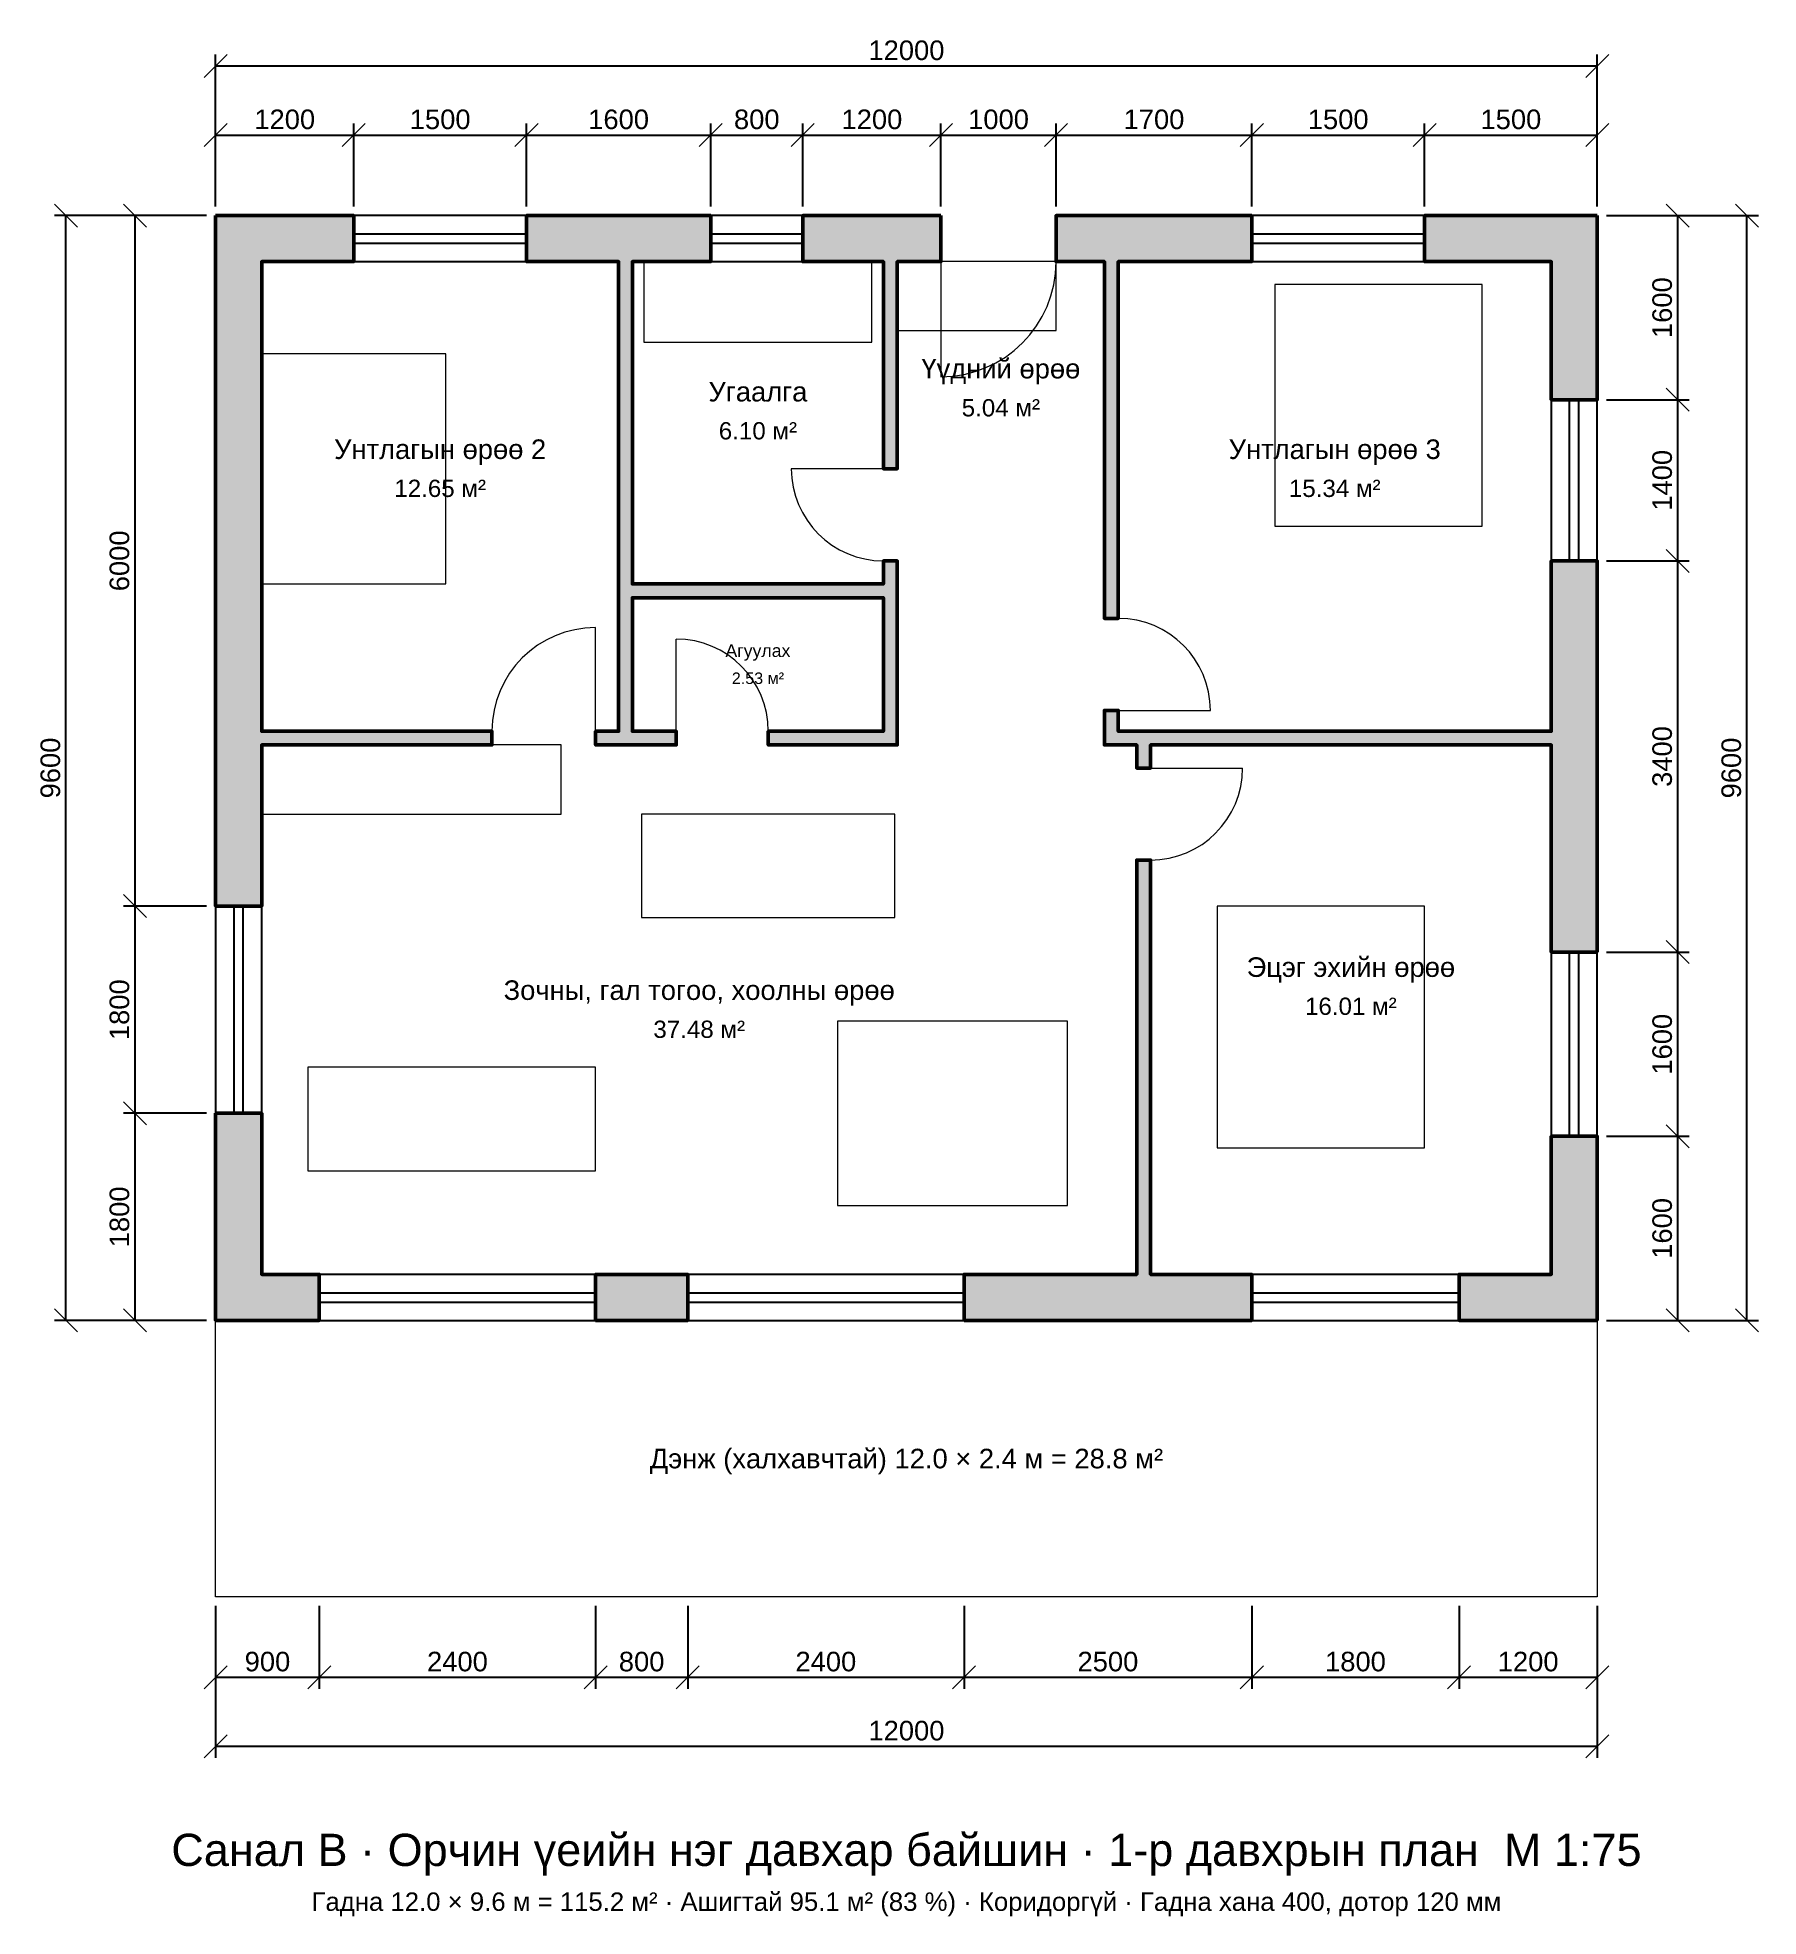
# Model space of a CAD drawing. Header units: millimetres. Extents: x -1547 to 13400, y -5178 to 11147.
import ezdxf
from ezdxf.enums import TextEntityAlignment as Align

# ---------------------------------------------------------------- set-up
doc = ezdxf.new("R2010")
doc.units = ezdxf.units.MM
for name, color, linetype, lineweight in [('ГАРЧИГ', 7, 'Continuous', 25), ('ДЭНЖ', 30, 'Continuous', 18), ('ТАВИЛГА', 9, 'Continuous', 13), ('ХААЛГА', 1, 'Continuous', 18), ('ХАНА', 7, 'Continuous', 50), ('ХАНА_ДҮҮРГЭЛТ', 8, 'Continuous', 13), ('ХЭМЖЭЭС', 2, 'Continuous', 13), ('ЦОНХ', 4, 'Continuous', 25), ('ӨРӨӨ', 3, 'Continuous', 18)]:
    doc.layers.add(name, color=color, linetype=linetype, lineweight=lineweight)
doc.styles.add('AR', font='arial.ttf')
doc.dimstyles.new('ГВ50', dxfattribs={"dimtxt": 170, "dimasz": 110, "dimexe": 100, "dimexo": 80, "dimgap": 50, "dimtad": 1, "dimdec": 0, "dimtxsty": 'AR', "dimtsz": 100, "dimcen": 2.5, "dimclrd": 2, "dimclre": 2, "dimazin": 3, "dimtfac": 1, "dimtmove": 0, "dimatfit": 3, "dimarcsym": 0})

msp = doc.modelspace()

# ---------------------------------------------------------------- hatches: boundary and pattern name
at = {"layer": 'ХАНА_ДҮҮРГЭЛТ'}
for points in [[(0, 9600), (1200, 9600), (1200, 9200), (400, 9200), (400, 5120), (2400, 5120), (2400, 5000), (400, 5000), (400, 3600), (0, 3600)], [(4300, 9600), (4300, 9200), (3620, 9200), (3620, 6400), (5800, 6400), (5800, 6600), (5920, 6600), (5920, 6400), (5920, 5000), (4800, 5000), (4800, 5120), (5800, 5120), (5800, 6280), (3620, 6280), (3620, 5120), (4000, 5120), (4000, 5000), (3300, 5000), (3300, 5120), (3500, 5120), (3500, 9200), (2700, 9200), (2700, 9600)], [(6300, 9600), (6300, 9200), (5920, 9200), (5920, 7400), (5800, 7400), (5800, 9200), (5100, 9200), (5100, 9600)], [(9000, 9600), (9000, 9200), (7840, 9200), (7840, 6100), (7720, 6100), (7720, 6400), (7720, 9200), (7300, 9200), (7300, 9600)], [(12000, 9600), (12000, 8000), (11600, 8000), (11600, 9200), (10500, 9200), (10500, 9600)], [(12000, 3200), (11600, 3200), (11600, 5000), (8120, 5000), (8120, 4800), (8000, 4800), (8000, 5000), (7720, 5000), (7720, 5300), (7840, 5300), (7840, 5120), (11600, 5120), (11600, 6600), (12000, 6600)], [(6500, 0), (6500, 400), (8000, 400), (8000, 4000), (8120, 4000), (8120, 400), (9000, 400), (9000, 0)], [(0, 1800), (400, 1800), (400, 400), (900, 400), (900, 0), (0, 0)], [(12000, 0), (10800, 0), (10800, 400), (11600, 400), (11600, 1600), (12000, 1600)], [(3300, 0), (3300, 400), (4100, 400), (4100, 0)]]:
    msp.add_hatch(color=8, dxfattribs=at).paths.add_polyline_path(points)

# ---------------------------------------------------------------- linework, layer by layer
at = {"layer": 'ДЭНЖ'}
msp.add_lwpolyline([(0, 0), (12000, 0), (12000, -2400), (0, -2400)], close=True, dxfattribs=at)
at = {"layer": 'ТАВИЛГА'}
for points in [[(5700, 8500), (5700, 9200), (3720, 9200), (3720, 8500), (5700, 8500)], [(7300, 8600), (7300, 9200), (5920, 9200), (5920, 8600), (7300, 8600)], [(11000, 6900), (11000, 9000), (9200, 9000), (9200, 6900), (11000, 6900)], [(2000, 6400), (2000, 8400), (400, 8400), (400, 6400), (2000, 6400)], [(3000, 4400), (3000, 5000), (400, 5000), (400, 4400), (3000, 4400)], [(5900, 3500), (5900, 4400), (3700, 4400), (3700, 3500), (5900, 3500)], [(10500, 1500), (10500, 3600), (8700, 3600), (8700, 1500), (10500, 1500)], [(7400, 1000), (7400, 2600), (5400, 2600), (5400, 1000), (7400, 1000)], [(3300, 1300), (3300, 2200), (800, 2200), (800, 1300), (3300, 1300)]]:
    msp.add_lwpolyline(points, dxfattribs=at)
at = {"layer": 'ХААЛГА'}
for p, q in [((6300, 9200), (6300, 8200)), ((5800, 7400), (5000, 7400)), ((3300, 5120), (3300, 6020)), ((4000, 5120), (4000, 5920)), ((7840, 5300), (8640, 5300)), ((8120, 4800), (8920, 4800))]:
    msp.add_line(p, q, dxfattribs=at)
for centre, radius, start, end in [((6300, 9200), 1000, 270, 0), ((5800, 7400), 800, 180, 270), ((7840, 5300), 800, 0, 90), ((3300, 5120), 900, 90, 180), ((4000, 5120), 800, 0, 90), ((8120, 4800), 800, 270, 0)]:
    msp.add_arc(centre, radius, start, end, dxfattribs=at)
at = {"layer": 'ХАНА'}
for points in [[(0, 9600), (1200, 9600), (1200, 9200), (400, 9200), (400, 5120), (2400, 5120), (2400, 5000), (400, 5000), (400, 3600), (0, 3600), (0, 9600)], [(4300, 9600), (4300, 9200), (3620, 9200), (3620, 6400), (5800, 6400), (5800, 6600), (5920, 6600), (5920, 6400), (5920, 5000), (4800, 5000), (4800, 5120), (5800, 5120), (5800, 6280), (3620, 6280), (3620, 5120), (4000, 5120), (4000, 5000), (3300, 5000), (3300, 5120), (3500, 5120), (3500, 9200), (2700, 9200), (2700, 9600), (4300, 9600)], [(6300, 9600), (6300, 9200), (5920, 9200), (5920, 7400), (5800, 7400), (5800, 9200), (5100, 9200), (5100, 9600), (6300, 9600)], [(9000, 9600), (9000, 9200), (7840, 9200), (7840, 6100), (7720, 6100), (7720, 6400), (7720, 9200), (7300, 9200), (7300, 9600), (9000, 9600)], [(12000, 9600), (12000, 8000), (11600, 8000), (11600, 9200), (10500, 9200), (10500, 9600), (12000, 9600)], [(12000, 3200), (11600, 3200), (11600, 5000), (8120, 5000), (8120, 4800), (8000, 4800), (8000, 5000), (7720, 5000), (7720, 5300), (7840, 5300), (7840, 5120), (11600, 5120), (11600, 6600), (12000, 6600), (12000, 3200)], [(6500, 0), (6500, 400), (8000, 400), (8000, 4000), (8120, 4000), (8120, 400), (9000, 400), (9000, 0), (6500, 0)], [(0, 1800), (400, 1800), (400, 400), (900, 400), (900, 0), (0, 0), (0, 1800)], [(12000, 0), (10800, 0), (10800, 400), (11600, 400), (11600, 1600), (12000, 1600), (12000, 0)], [(3300, 0), (3300, 400), (4100, 400), (4100, 0), (3300, 0)]]:
    msp.add_lwpolyline(points, close=True, dxfattribs=at)
at = {"layer": 'ЦОНХ'}
for p, q in [((1200, 9440), (2700, 9440)), ((1200, 9360), (2700, 9360)), ((4300, 9440), (5100, 9440)), ((4300, 9360), (5100, 9360)), ((9000, 9440), (10500, 9440)), ((9000, 9360), (10500, 9360)), ((11760, 6600), (11760, 8000)), ((11840, 6600), (11840, 8000)), ((160, 1800), (160, 3600)), ((240, 1800), (240, 3600)), ((11760, 1600), (11760, 3200)), ((11840, 1600), (11840, 3200)), ((900, 240), (3300, 240)), ((4100, 240), (6500, 240)), ((9000, 240), (10800, 240)), ((900, 160), (3300, 160)), ((4100, 160), (6500, 160)), ((9000, 160), (10800, 160))]:
    msp.add_line(p, q, dxfattribs=at)
for points in [[(1200, 9200), (2700, 9200), (2700, 9600), (1200, 9600)], [(4300, 9200), (5100, 9200), (5100, 9600), (4300, 9600)], [(9000, 9200), (10500, 9200), (10500, 9600), (9000, 9600)], [(11600, 6600), (12000, 6600), (12000, 8000), (11600, 8000)], [(0, 1800), (400, 1800), (400, 3600), (0, 3600)], [(11600, 1600), (12000, 1600), (12000, 3200), (11600, 3200)], [(900, 0), (3300, 0), (3300, 400), (900, 400)], [(4100, 0), (6500, 0), (6500, 400), (4100, 400)], [(9000, 0), (10800, 0), (10800, 400), (9000, 400)]]:
    msp.add_lwpolyline(points, close=True, dxfattribs=at)

# ---------------------------------------------------------------- texts
at = {"layer": 'ГАРЧИГ', "style": 'AR'}
for s, height, p in [('Санал B · Орчин үеийн нэг давхар байшин · 1-р давхрын план  М 1:75', 280, (6000, -4600)), ('Гадна 12.0 × 9.6 м = 115.2 м² · Ашигтай 95.1 м² (83 %) · Коридоргүй · Гадна хана 400, дотор 120 мм', 160, (6000, -5050))]:
    msp.add_text(s, height=height, dxfattribs=at).set_placement(p, align=Align.MIDDLE_CENTER)
at = {"layer": 'ӨРӨӨ', "style": 'AR'}
for s, height, p in [('Үүдний өрөө', 170, (6820, 8270)), ('Угаалга', 170, (4710, 8070)), ('5.04 м²', 150, (6820, 7930)), ('6.10 м²', 150, (4710, 7730)), ('Унтлагын өрөө 2', 170, (1950, 7570)), ('Унтлагын өрөө 3', 170, (9720, 7570)), ('12.65 м²', 150, (1950, 7230)), ('15.34 м²', 150, (9720, 7230)), ('Агуулах', 110, (4710, 5820)), ('2.53 м²', 100, (4710, 5580)), ('Эцэг эхийн өрөө', 170, (9860, 3070)), ('Зочны, гал тогоо, хоолны өрөө', 170, (4200, 2870)), ('16.01 м²', 150, (9860, 2730)), ('37.48 м²', 150, (4200, 2530)), ('Дэнж (халхавчтай) 12.0 × 2.4 м = 28.8 м²', 170, (6000, -1200))]:
    msp.add_text(s, height=height, dxfattribs=at).set_placement(p, align=Align.MIDDLE_CENTER)

# ---------------------------------------------------------------- dimensions: what is measured, and where the dimension line sits
at = {"layer": 'ХЭМЖЭЭС'}
for base, p1, p2 in [((0, 10900), (0, 9600), (12000, 9600)), ((0, 10300), (0, 9600), (1200, 9600)), ((1200, 10300), (1200, 9600), (2700, 9600)), ((2700, 10300), (2700, 9600), (4300, 9600)), ((4300, 10300), (4300, 9600), (5100, 9600)), ((5100, 10300), (5100, 9600), (6300, 9600)), ((6300, 10300), (6300, 9600), (7300, 9600)), ((7300, 10300), (7300, 9600), (9000, 9600)), ((9000, 10300), (9000, 9600), (10500, 9600)), ((10500, 10300), (10500, 9600), (12000, 9600)), ((0, -3100), (0, -2400), (900, -2400)), ((0, -3700), (0, -2400), (12000, -2400)), ((900, -3100), (900, -2400), (3300, -2400)), ((3300, -3100), (3300, -2400), (4100, -2400)), ((4100, -3100), (4100, -2400), (6500, -2400)), ((6500, -3100), (6500, -2400), (9000, -2400)), ((9000, -3100), (9000, -2400), (10800, -2400)), ((10800, -3100), (10800, -2400), (12000, -2400))]:
    msp.add_linear_dim(base=base, p1=p1, p2=p2, dimstyle='ГВ50', dxfattribs=at).render()
for base, p1, p2 in [((-1300, 0), (0, 0), (0, 9600)), ((-700, 3600), (0, 3600), (0, 9600)), ((12700, 8000), (12000, 8000), (12000, 9600)), ((13300, 0), (12000, 0), (12000, 9600)), ((12700, 6600), (12000, 6600), (12000, 8000)), ((12700, 3200), (12000, 3200), (12000, 6600)), ((-700, 1800), (0, 1800), (0, 3600)), ((12700, 1600), (12000, 1600), (12000, 3200)), ((-700, 0), (0, 0), (0, 1800)), ((12700, 0), (12000, 0), (12000, 1600))]:
    msp.add_linear_dim(base=base, p1=p1, p2=p2, angle=90, dimstyle='ГВ50', dxfattribs=at).render()

doc.saveas('drawing.dxf')
